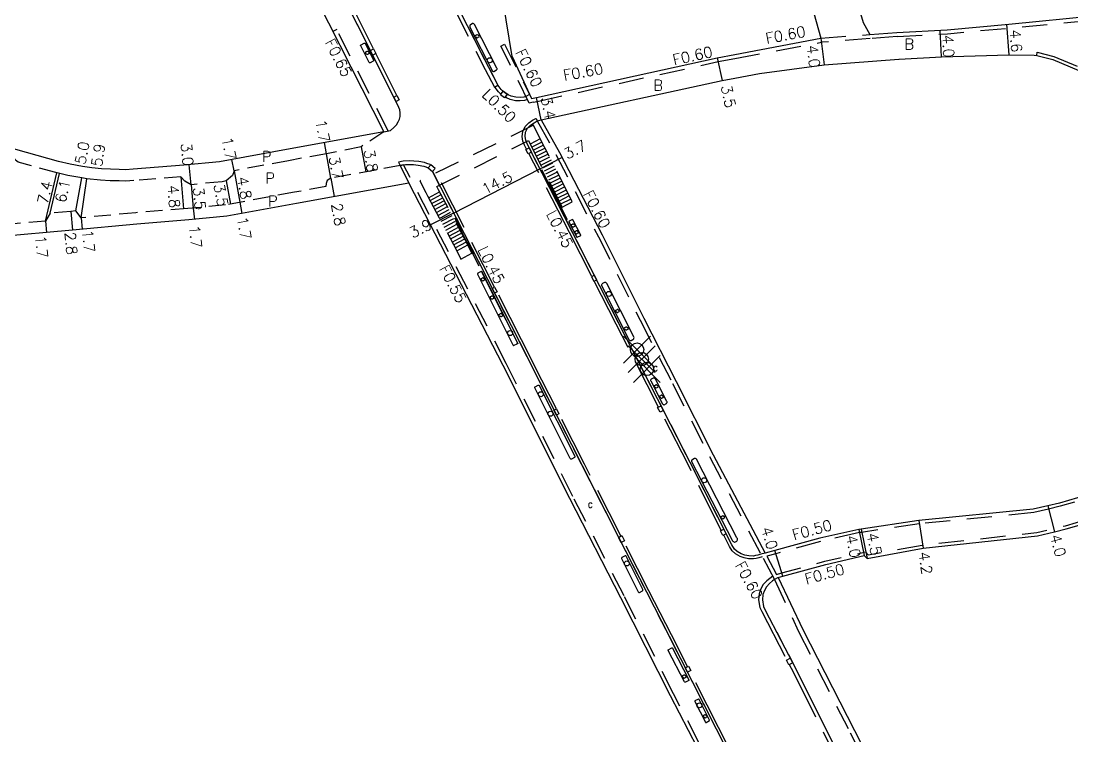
# Model space of a CAD drawing. Header units: metres. Extents: x -2400 to -1600, y -109800 to -109200.
# Drawn here: x -1989.3 to -1832.5, y -109699 to -109592.2 of the extents above; entities that cross this region are included whole.
import ezdxf

# ---------------------------------------------------------------- set-up
doc = ezdxf.new("R2010")
doc.units = ezdxf.units.M
doc.header["$LTSCALE"] = 2.5
doc.header["$PDMODE"] = 35
doc.header["$PDSIZE"] = 2
for name, pattern in [('2212000', [2.5, 1.5, -1]), ('2213000', [1.5, 1, -0.5]), ('2232000', [2.5, 1.5, -1]), ('2233000', [4, 3, -1])]:
    doc.linetypes.add(name, pattern=pattern)
doc.layers.get('0').update_dxf_attribs({"color": 150, "lineweight": 30})
for name, color, linetype in [('2101000', 177, 'Continuous'), ('2102000', 191, 'Continuous'), ('2211000', 10, '2212000'), ('2211100', 8, 'Continuous'), ('2213000', 6, '2213000'), ('2227100', 7, 'Continuous'), ('2232000', 4, '2232000'), ('2233000', 62, '2233000'), ('2235000', 7, 'Continuous'), ('2236100', 96, 'Continuous'), ('2238000', 11, 'Continuous'), ('2239000', 3, 'Continuous'), ('6132000', 1, '6132000'), ('6165200', 3, 'Continuous'), ('9107000', 111, 'Continuous'), ('9201100', 215, 'Continuous'), ('9201500', 222, 'Continuous'), ('9202100', 82, 'Continuous'), ('9203500', 155, 'Continuous')]:
    doc.layers.add(name, color=color, linetype=linetype)
doc.styles.add('Dm_Anotation', font='txt.shx', dxfattribs={"bigfont": 'pscdm.shx'})
doc.linetypes.add('6132000', pattern='A,1e-07,[100,DM.shx,S=0.25,R=0,X=0,Y=0],0.05,[100,DM.shx,S=0.2,R=0,X=0,Y=0],0.05,[100,DM.shx,S=0.15,R=0,X=0,Y=0],0.05,[100,DM.shx,S=0.1,R=0,X=0,Y=0],0.05,[100,DM.shx,S=0.05,R=0,X=0,Y=0],4.8', length=5)

# ---------------------------------------------------------------- blocks, each defined once
blk = doc.blocks.new('223900')
blk.add_lwpolyline([(-0.22, -0.37), (-0.44, -0.3), (-0.47, -0.27), (-0.48, -0.24), (-0.44, 0.01), (-0.48, 0.23), (-0.47, 0.27), (-0.45, 0.29), (-0.21, 0.38), (-0.04, 0.53), (0, 0.54), (0.03, 0.53), (0.22, 0.37), (0.44, 0.3), (0.47, 0.27), (0.48, 0.24), (0.44, -0.01), (0.48, -0.23), (0.47, -0.27), (0.45, -0.29), (0.21, -0.38), (0.04, -0.53), (0, -0.54), (-0.03, -0.53)], close=True)
blk = doc.blocks.new('223800')
blk.add_circle((0, 0), 0.75)

msp = doc.modelspace()

# ---------------------------------------------------------------- linework, layer by layer
at = {"layer": '2101000'}
for points in [[(-1916.01, -109597.54), (-1917.34, -109589.31), (-1918.03, -109584.99), (-1919.02, -109578.84), (-1920.95, -109566.87), (-1921.2, -109564.89), (-1920.91, -109564.86), (-1921.37, -109561.86), (-1923.97, -109545.25), (-1927.18, -109526.92), (-1929.69, -109512.55), (-1932.51, -109496.04), (-1932.62, -109495.38)], [(-1994.19, -109497.13), (-1990.83, -109498.45), (-1990.28, -109499.18), (-1982.15, -109516.73), (-1971.96, -109536.39), (-1968.87, -109542.48), (-1968.97, -109542.53), (-1963.67, -109552.85), (-1959.85, -109560.22), (-1951.22, -109576.99), (-1948.35, -109582.77), (-1935.14, -109608.78)], [(-1862.61, -109594.25), (-1858.6, -109593.94)], [(-1916.01, -109597.54), (-1913.13, -109603.81)], [(-1913.13, -109603.81), (-1912.4, -109603.65), (-1885.4, -109597.72), (-1882.77, -109597.22)], [(-1911.67, -109606.97), (-1884.66, -109601.14), (-1882.77, -109600.79)], [(-1911.67, -109606.97), (-1908.94, -109611.88), (-1902.58, -109624.18), (-1896.37, -109636.62), (-1891.51, -109646.07), (-1886.01, -109657), (-1878.25, -109671.69)], [(-1935.14, -109608.78), (-1949.68, -109611.41), (-1959.71, -109613.25), (-1965.02, -109613.76), (-1972.57, -109614.37), (-1973.71, -109614.43), (-1974.65, -109614.42), (-1975.94, -109614.38), (-1977.3, -109614.3), (-1978.73, -109614.17), (-1980.14, -109613.96), (-1981.96, -109613.63), (-1983.71, -109613.21), (-1990.07, -109611.43), (-1996.45, -109609.35)], [(-1931.44, -109616.44), (-1948.21, -109619.48), (-1958.58, -109621.38), (-1964.29, -109621.93), (-1972.04, -109622.55), (-1981.64, -109623.44), (-1992.79, -109624.45)], [(-1931.44, -109616.44), (-1917.41, -109643.61), (-1907.46, -109663.47), (-1899.83, -109678.32), (-1892.42, -109692.94), (-1885.72, -109705.88), (-1882.01, -109712.98), (-1880.52, -109715.42)], [(-1876.31, -109675.32), (-1872.61, -109683.08), (-1864.93, -109698.18), (-1853.01, -109721.59), (-1842.74, -109741.58), (-1834.71, -109757.59), (-1824.68, -109777.73)]]:
    msp.add_lwpolyline(points, dxfattribs=at)
at = {"layer": '2101000', "flags": 128}
for points in [[(-1858.6, -109593.94), (-1851.09, -109593.53), (-1841.86, -109592.69), (-1828.79, -109591.43)], [(-1882.77, -109597.22), (-1869.94, -109594.81)], [(-1869.42, -109598.78), (-1858.3, -109597.93), (-1858.27, -109597.93), (-1851.93, -109597.58)], [(-1851.93, -109597.58), (-1841.89, -109597.31), (-1838.1, -109597.33)], [(-1838.1, -109597.33), (-1837.72, -109597.37)], [(-1837.72, -109597.37), (-1835.31, -109598)], [(-1835.31, -109598), (-1825.91, -109601.98)], [(-1882.77, -109600.79), (-1879.07, -109600.09), (-1869.42, -109598.78)], [(-1805.13, -109655.2), (-1805.18, -109655.22), (-1819.22, -109659.63), (-1826.24, -109661.83), (-1834.33, -109664.2), (-1836.07, -109664.61), (-1838.25, -109665.12), (-1855.31, -109666.81), (-1863.94, -109668.08), (-1864.26, -109668.13), (-1870.1, -109669.46), (-1876.79, -109671.29), (-1878.25, -109671.69)], [(-1876.31, -109675.32), (-1875.63, -109675.12), (-1869.2, -109673.35), (-1863.45, -109672.05), (-1863.02, -109672.49), (-1854.66, -109670.96), (-1837.6, -109669.08), (-1835.06, -109668.48), (-1833.31, -109668.07), (-1828.59, -109666.69), (-1827.31, -109666.31)]]:
    msp.add_lwpolyline(points, dxfattribs=at)
at = {"layer": '2102000', "flags": 128}
for points in [[(-1865.38, -109559.62), (-1861.13, -109575.62), (-1868.12, -109577.35), (-1863.63, -109592.45), (-1862.61, -109594.25)], [(-1870.28, -109560.95), (-1867.91, -109569.69), (-1868.94, -109572.18), (-1875.54, -109574.44), (-1873.69, -109581.4), (-1869.94, -109594.81)]]:
    msp.add_lwpolyline(points, dxfattribs=at)
at = {"layer": '2211000'}
msp.add_lwpolyline([(-1912.84, -109607.81), (-1929.77, -109616.11), (-1928.9, -109617.83), (-1928.66, -109618.32), (-1924.27, -109626.55), (-1923.67, -109627.8), (-1922.01, -109626.91), (-1922.6, -109625.66), (-1926.99, -109617.43), (-1927.23, -109616.95), (-1913.59, -109610.06), (-1913.3, -109610.6), (-1909.18, -109618.75), (-1908.55, -109620.02), (-1907.03, -109619.25), (-1907.66, -109617.99), (-1911.82, -109609.82)], close=True, dxfattribs=at)
at = {"layer": '2211100'}
for points in [[(-1911.82, -109609.82), (-1913.3, -109610.6)], [(-1911.56, -109610.34), (-1913.06, -109611.08)], [(-1911.33, -109610.78), (-1912.83, -109611.53)], [(-1911.1, -109611.24), (-1912.61, -109611.97)], [(-1910.88, -109611.68), (-1912.38, -109612.43)], [(-1910.65, -109612.12), (-1912.16, -109612.86)], [(-1910.43, -109612.56), (-1911.93, -109613.31)], [(-1910.2, -109613.02), (-1911.7, -109613.76)], [(-1909.97, -109613.46), (-1911.48, -109614.21)], [(-1909.74, -109613.9), (-1911.25, -109614.65)], [(-1909.52, -109614.35), (-1911.03, -109615.09)], [(-1909.29, -109614.8), (-1910.8, -109615.54)], [(-1909.06, -109615.24), (-1910.58, -109615.99)], [(-1908.84, -109615.68), (-1910.35, -109616.44)], [(-1908.61, -109616.13), (-1910.13, -109616.88)], [(-1908.39, -109616.56), (-1909.9, -109617.33)], [(-1928.5, -109618.61), (-1926.83, -109617.72)], [(-1928.27, -109619.05), (-1926.6, -109618.16)], [(-1908.16, -109617.01), (-1909.68, -109617.77)], [(-1907.93, -109617.47), (-1909.45, -109618.22)], [(-1907.7, -109617.92), (-1909.22, -109618.67)], [(-1907.48, -109618.36), (-1909, -109619.11)], [(-1928.03, -109619.49), (-1926.36, -109618.61)], [(-1927.8, -109619.93), (-1926.13, -109619.04)], [(-1927.56, -109620.37), (-1925.9, -109619.48)], [(-1927.32, -109620.82), (-1925.66, -109619.93)], [(-1907.25, -109618.81), (-1908.78, -109619.56)], [(-1927.09, -109621.26), (-1925.42, -109620.37)], [(-1926.85, -109621.7), (-1925.2, -109620.79)], [(-1926.62, -109622.13), (-1924.94, -109621.26)], [(-1926.38, -109622.58), (-1924.71, -109621.7)], [(-1926.15, -109623.01), (-1924.48, -109622.14)], [(-1925.91, -109623.46), (-1924.25, -109622.57)], [(-1925.68, -109623.91), (-1924.01, -109623.01)], [(-1925.44, -109624.34), (-1923.78, -109623.45)], [(-1925.21, -109624.78), (-1923.55, -109623.89)], [(-1924.97, -109625.23), (-1923.3, -109624.34)], [(-1924.74, -109625.67), (-1923.07, -109624.78)], [(-1924.51, -109626.1), (-1922.83, -109625.22)], [(-1924.27, -109626.55), (-1922.6, -109625.66)]]:
    msp.add_lwpolyline(points, dxfattribs=at)
at = {"layer": '2213000'}
for points in [[(-1935.14, -109608.78), (-1934.18, -109608.56), (-1933.68, -109608.15), (-1933.29, -109607.72), (-1933.01, -109607.29), (-1932.82, -109606.87), (-1932.72, -109606.47), (-1932.71, -109605.95), (-1932.79, -109605.49), (-1932.91, -109605.13), (-1938.01, -109594.96), (-1940.07, -109590.88)], [(-1913.95, -109603.5), (-1913.96, -109603.51), (-1914.28, -109603.59), (-1914.82, -109603.65), (-1915.44, -109603.62), (-1916.15, -109603.44), (-1916.61, -109603.25), (-1917.45, -109602.65), (-1917.66, -109602.45), (-1918.12, -109601.87), (-1919.49, -109599.19), (-1923.73, -109590.91)], [(-1878.87, -109671.85), (-1879.34, -109671.96), (-1879.68, -109672.04), (-1880, -109672.11), (-1880.68, -109672.08), (-1881.29, -109671.97), (-1881.82, -109671.8), (-1882.42, -109671.43), (-1882.82, -109671.07), (-1883.21, -109670.46), (-1889.43, -109658.16), (-1900.12, -109637.3), (-1907.08, -109623.62), (-1913.77, -109610.58), (-1913.98, -109610.04), (-1914.07, -109609.49), (-1914, -109608.84), (-1913.73, -109608.22), (-1913.25, -109607.77), (-1912.73, -109607.43), (-1912.27, -109607.16), (-1911.67, -109606.97)], [(-1935.14, -109608.78), (-1938.55, -109611.02), (-1943.74, -109612.06)], [(-1943.74, -109612.06), (-1949.38, -109613.09), (-1957.52, -109614.58), (-1957.74, -109615.28), (-1958.68, -109616.11), (-1959.3, -109616.23), (-1963.94, -109616.67), (-1964.87, -109616.13), (-1965.44, -109615.5), (-1972.46, -109616.07), (-1973.67, -109616.13), (-1974.68, -109616.12), (-1976.01, -109616.08), (-1977.43, -109616), (-1979.47, -109615.78), (-1980.23, -109615.67), (-1982.31, -109615.29), (-1984.13, -109614.86), (-1989.73, -109613.29), (-1990.13, -109613.02), (-1990.35, -109612.6), (-1990.45, -109612.08), (-1990.41, -109611.31)], [(-1932.7, -109613.82), (-1943.08, -109615.7), (-1943.61, -109616.07), (-1943.75, -109616.48), (-1943.81, -109616.95), (-1948.52, -109617.81), (-1958.81, -109619.7), (-1964.44, -109620.24), (-1972.19, -109620.86), (-1980.33, -109621.62), (-1981.14, -109620.59), (-1981.89, -109620.66), (-1984.96, -109620.93), (-1985.67, -109622.1), (-1992.99, -109622.76)], [(-1932.22, -109613.73), (-1931.95, -109613.67), (-1931.33, -109613.65), (-1930.72, -109613.68), (-1930.04, -109613.75), (-1929.21, -109613.9), (-1928.91, -109613.99), (-1928.55, -109614.15), (-1927.92, -109614.7), (-1914.98, -109640.02), (-1911.94, -109646.06), (-1905.58, -109658.6), (-1900.2, -109669.2), (-1895.97, -109677.48), (-1892.59, -109684.07), (-1885.56, -109697.91), (-1884.43, -109700.13)], [(-1876.84, -109675.62), (-1877.15, -109675.82), (-1877.62, -109676.2), (-1878.06, -109676.7), (-1878.37, -109677.26), (-1878.57, -109677.86), (-1878.66, -109678.63), (-1878.49, -109679.62), (-1878.25, -109680.17), (-1873.57, -109689.16), (-1866.96, -109702.42), (-1859.19, -109717.68), (-1851.26, -109733.09), (-1845.21, -109745.15), (-1838.08, -109759.15), (-1829.05, -109776.86), (-1828.56, -109777.74), (-1828.21, -109778.11), (-1827.83, -109778.37), (-1827.36, -109778.45), (-1826.83, -109778.43), (-1826.01, -109778.29), (-1825.34, -109778)]]:
    msp.add_lwpolyline(points, dxfattribs=at)
at = {"layer": '2227100'}
for p in [(-1897.37, -109641.3, 8.21), (-1896.67, -109642.71, 8.22), (-1895.9, -109644.18, 8.22)]:
    msp.add_point(p, dxfattribs=at)
at = {"layer": '2232000'}
for points in [[(-1929.97, -109578.69), (-1930.5, -109578.96), (-1924.26, -109591.18), (-1920.02, -109599.46), (-1918.65, -109602.13), (-1918.14, -109601.83)], [(-1934.51, -109608.63), (-1942.19, -109593.51), (-1942.75, -109593.78)], [(-1912.87, -109604.36), (-1913.46, -109604.49), (-1917.3, -109596.76), (-1917.71, -109595.98), (-1917.15, -109595.7)], [(-1917.15, -109595.7), (-1913.13, -109603.81)], [(-1912.87, -109604.36), (-1912.27, -109604.23), (-1885.28, -109598.3), (-1882.77, -109597.83)], [(-1912.27, -109607.16), (-1909.49, -109612.16), (-1903.13, -109624.45), (-1896.91, -109636.89), (-1892.06, -109646.34), (-1886.55, -109657.27), (-1878.55, -109672.45), (-1876.84, -109675.62), (-1873.25, -109683.4), (-1865.56, -109698.51), (-1853.65, -109721.91), (-1843.38, -109741.91), (-1835.35, -109757.91), (-1825.3, -109778.08), (-1823.47, -109781.63)], [(-1837.19, -109800), (-1839.66, -109795.27), (-1848.46, -109777.62), (-1850.76, -109773.42), (-1852.36, -109769.25), (-1854.67, -109765.32), (-1864.41, -109745.56), (-1866.19, -109742.09), (-1871.55, -109732.26), (-1878.21, -109718.73), (-1879.78, -109715.54), (-1881.5, -109712.72), (-1885.2, -109705.61), (-1891.91, -109692.68), (-1899.31, -109678.06), (-1906.94, -109663.21), (-1916.89, -109643.35), (-1932.22, -109613.73), (-1932.7, -109613.82), (-1931.44, -109616.44)], [(-1805.02, -109655.7), (-1819.07, -109660.1), (-1826.1, -109662.31), (-1834.2, -109664.69), (-1835.96, -109665.1), (-1838.17, -109665.62), (-1855.25, -109667.31), (-1863.89, -109668.58), (-1864.17, -109668.62), (-1869.98, -109669.94), (-1876.65, -109671.77), (-1878.01, -109672.15)], [(-1878.01, -109672.15), (-1876.55, -109674.87)]]:
    msp.add_lwpolyline(points, dxfattribs=at)
at = {"layer": '2232000', "flags": 128}
for points in [[(-1858.56, -109594.54), (-1851.05, -109594.13), (-1841.8, -109593.28), (-1828.28, -109591.98)], [(-1869.94, -109594.81), (-1862.61, -109594.25)], [(-1862.56, -109594.85), (-1869.83, -109595.4)], [(-1858.56, -109594.54), (-1862.56, -109594.85)], [(-1882.77, -109597.83), (-1869.83, -109595.4)], [(-1837.72, -109597.37), (-1837.63, -109596.87), (-1835.14, -109597.53)], [(-1835.14, -109597.53), (-1825.69, -109601.53)], [(-1876.55, -109674.87), (-1875.76, -109674.64), (-1869.32, -109672.87), (-1863.28, -109671.5), (-1862.85, -109671.95), (-1854.73, -109670.47), (-1837.68, -109668.59), (-1835.17, -109667.99), (-1833.44, -109667.59), (-1828.73, -109666.21), (-1828.59, -109666.69)]]:
    msp.add_lwpolyline(points, dxfattribs=at)
at = {"layer": '2233000'}
for points in [[(-1936.7, -109596.41), (-1937.55, -109594.72), (-1939.61, -109590.64), (-1948.04, -109574.15), (-1951.17, -109568), (-1952.86, -109564.73), (-1954.29, -109561.88), (-1955.03, -109560.39), (-1956.41, -109557.78)], [(-1933.21, -109603.36), (-1936.35, -109597.11)], [(-1917.67, -109603.13), (-1917.78, -109603.05), (-1918.04, -109602.79), (-1918.56, -109602.15), (-1918.58, -109602.09)], [(-1913.71, -109603.97), (-1914.19, -109604.1), (-1914.81, -109604.16), (-1915.52, -109604.13), (-1916.31, -109603.93), (-1916.86, -109603.71), (-1917.04, -109603.58)], [(-1913.85, -109611.37), (-1914.17, -109610.76), (-1914.4, -109610.16), (-1914.51, -109609.5), (-1914.42, -109608.73), (-1914.09, -109607.97), (-1913.52, -109607.43), (-1912.95, -109607.06), (-1912.48, -109606.8), (-1912.44, -109606.78), (-1912.27, -109607.16)], [(-1904.11, -109630.4), (-1907.46, -109623.82), (-1913.52, -109612.01)], [(-1928.2, -109613.74), (-1928.26, -109613.68), (-1928.73, -109613.49), (-1929.08, -109613.38), (-1929.96, -109613.22), (-1930.68, -109613.14), (-1931.33, -109613.11), (-1932.28, -109613.14), (-1932.95, -109613.3), (-1932.7, -109613.82)], [(-1918.62, -109631.97), (-1927.61, -109614.34)], [(-1894.15, -109649.88), (-1900.5, -109637.5), (-1903.77, -109631.08)], [(-1909.4, -109650.14), (-1911.57, -109645.87), (-1914.61, -109639.83), (-1918.27, -109632.66)], [(-1899.77, -109669.14), (-1899.83, -109669.01), (-1905.21, -109658.41), (-1909.03, -109650.87)], [(-1884.79, -109668.3), (-1889.81, -109658.35), (-1893.8, -109650.58)], [(-1889.83, -109688.59), (-1892.22, -109683.88), (-1895.59, -109677.29), (-1899.37, -109669.9)], [(-1878.67, -109672.22), (-1879.2, -109672.37), (-1879.58, -109672.46), (-1879.97, -109672.54), (-1880.72, -109672.51), (-1881.39, -109672.39), (-1882, -109672.19), (-1882.68, -109671.78), (-1883.15, -109671.35), (-1883.59, -109670.67), (-1884.43, -109669)], [(-1877.11, -109675.12), (-1878.01, -109675.79), (-1878.52, -109676.37), (-1878.89, -109677.03), (-1879.13, -109677.73), (-1879.23, -109678.65), (-1879.03, -109679.79), (-1878.75, -109680.41), (-1875.01, -109687.61)], [(-1874.64, -109688.32), (-1874.07, -109689.41), (-1867.46, -109702.67), (-1863.31, -109710.68)], [(-1879.62, -109708.58), (-1884.05, -109699.94), (-1885.19, -109697.72), (-1889.48, -109689.27)]]:
    msp.add_lwpolyline(points, dxfattribs=at)
at = {"layer": '2235000'}
for points in [[(-1937.16, -109596.64), (-1936.7, -109596.41), (-1936.35, -109597.11), (-1936.81, -109597.34)], [(-1916.74, -109603.16), (-1917.14, -109603.71), (-1917.76, -109603.27), (-1917.37, -109602.71)], [(-1933.67, -109603.59), (-1933.21, -109603.36), (-1932.87, -109604.02), (-1933.34, -109604.26)], [(-1913.14, -109611.82), (-1913.63, -109612.07), (-1913.96, -109611.43), (-1913.47, -109611.18)], [(-1927.92, -109614.7), (-1927.52, -109614.24), (-1928.15, -109613.69), (-1928.55, -109614.15)], [(-1903.73, -109630.2), (-1904.15, -109630.41), (-1903.8, -109631.1), (-1903.38, -109630.89)], [(-1919, -109632.16), (-1918.62, -109631.97), (-1918.27, -109632.66), (-1918.65, -109632.85)], [(-1893.41, -109650.38), (-1893.94, -109650.65), (-1894.3, -109649.96), (-1893.77, -109649.69)], [(-1909.78, -109650.33), (-1909.4, -109650.14), (-1909.03, -109650.87), (-1909.41, -109651.06)], [(-1884.05, -109668.81), (-1884.57, -109669.07), (-1884.93, -109668.37), (-1884.4, -109668.1)], [(-1900.14, -109669.32), (-1899.65, -109669.07), (-1899.26, -109669.84), (-1899.75, -109670.09)], [(-1874.14, -109688.06), (-1874.71, -109688.36), (-1875.08, -109687.64), (-1874.51, -109687.35)], [(-1890.2, -109688.78), (-1889.71, -109688.53), (-1889.36, -109689.21), (-1889.85, -109689.46)]]:
    msp.add_lwpolyline(points, close=True, dxfattribs=at)
at = {"layer": '2236100'}
for points in [[(-1918.73, -109599.75), (-1918.34, -109599.53), (-1918.32, -109599.51), (-1918.29, -109599.47), (-1918.27, -109599.43), (-1918.26, -109599.37), (-1918.27, -109599.32), (-1918.28, -109599.28), (-1921.61, -109592.77), (-1921.67, -109592.69), (-1921.75, -109592.65), (-1921.84, -109592.62), (-1921.91, -109592.63), (-1922.27, -109592.85), (-1922.33, -109592.93), (-1922.35, -109592.98), (-1922.35, -109593.05), (-1922.33, -109593.1), (-1922.32, -109593.14), (-1918.99, -109599.64), (-1918.95, -109599.7), (-1918.88, -109599.74), (-1918.8, -109599.76)], [(-1937.94, -109595.57), (-1936.69, -109598.05), (-1936.68, -109598.07), (-1936.67, -109598.11), (-1936.68, -109598.15), (-1936.69, -109598.17), (-1936.71, -109598.21), (-1936.74, -109598.24), (-1937.18, -109598.47), (-1937.24, -109598.48), (-1937.27, -109598.47), (-1937.3, -109598.46), (-1937.33, -109598.45), (-1937.37, -109598.41), (-1938.61, -109595.92), (-1938.62, -109595.91), (-1938.62, -109595.89), (-1938.62, -109595.87), (-1938.62, -109595.85), (-1938.61, -109595.83), (-1938.6, -109595.81), (-1938.59, -109595.8), (-1938.58, -109595.78), (-1938.56, -109595.77), (-1938.08, -109595.53), (-1938.06, -109595.52), (-1938.04, -109595.52), (-1938.02, -109595.52), (-1938, -109595.52), (-1937.99, -109595.53), (-1937.97, -109595.54), (-1937.96, -109595.55), (-1937.95, -109595.56)], [(-1905.78, -109624.25), (-1905.77, -109624.23), (-1906.97, -109621.92), (-1906.98, -109621.9), (-1906.99, -109621.89), (-1907.01, -109621.89), (-1907.02, -109621.89), (-1907.5, -109622.14), (-1907.51, -109622.15), (-1907.53, -109622.17), (-1907.53, -109622.19), (-1907.53, -109622.21), (-1906.34, -109624.52), (-1906.33, -109624.53), (-1906.32, -109624.53), (-1906.31, -109624.53)], [(-1915.23, -109640.23), (-1920.49, -109629.7), (-1920.5, -109629.69), (-1920.51, -109629.68), (-1920.53, -109629.66), (-1920.54, -109629.66), (-1920.56, -109629.65), (-1920.58, -109629.65), (-1920.6, -109629.64), (-1920.62, -109629.65), (-1920.64, -109629.65), (-1921.12, -109629.9), (-1921.13, -109629.91), (-1921.14, -109629.93), (-1921.16, -109629.94), (-1921.17, -109629.96), (-1921.17, -109629.98), (-1921.18, -109630), (-1921.17, -109630.02), (-1921.17, -109630.04), (-1921.17, -109630.05), (-1915.91, -109640.59), (-1915.87, -109640.63), (-1915.84, -109640.65), (-1915.81, -109640.66), (-1915.78, -109640.66), (-1915.72, -109640.65), (-1915.28, -109640.42), (-1915.25, -109640.39), (-1915.23, -109640.35), (-1915.22, -109640.33), (-1915.22, -109640.3), (-1915.22, -109640.26)], [(-1897.84, -109639.4), (-1901.88, -109631.4), (-1901.91, -109631.36), (-1901.97, -109631.3), (-1902.05, -109631.27), (-1902.12, -109631.26), (-1902.21, -109631.29), (-1902.53, -109631.44), (-1902.58, -109631.49), (-1902.62, -109631.56), (-1902.65, -109631.63), (-1902.65, -109631.7), (-1902.65, -109631.73), (-1898.58, -109639.78), (-1898.53, -109639.84), (-1898.47, -109639.88), (-1898.38, -109639.92), (-1898.29, -109639.93), (-1898.24, -109639.93), (-1897.98, -109639.8), (-1897.92, -109639.75), (-1897.87, -109639.69), (-1897.83, -109639.6), (-1897.82, -109639.5)], [(-1911.96, -109646.65), (-1906.65, -109657.22), (-1906.64, -109657.24), (-1906.63, -109657.28), (-1906.64, -109657.31), (-1906.64, -109657.33), (-1906.67, -109657.37), (-1906.7, -109657.4), (-1907.14, -109657.63), (-1907.2, -109657.64), (-1907.23, -109657.64), (-1907.26, -109657.63), (-1907.29, -109657.61), (-1907.33, -109657.57), (-1912.63, -109647), (-1912.64, -109646.99), (-1912.64, -109646.97), (-1912.64, -109646.95), (-1912.64, -109646.93), (-1912.63, -109646.91), (-1912.62, -109646.89), (-1912.61, -109646.88), (-1912.6, -109646.86), (-1912.58, -109646.85), (-1912.11, -109646.61), (-1912.08, -109646.6), (-1912.06, -109646.6), (-1912.04, -109646.6), (-1912.02, -109646.6), (-1912.01, -109646.61), (-1911.99, -109646.62), (-1911.98, -109646.63), (-1911.97, -109646.64)], [(-1894.85, -109645.53), (-1895.27, -109645.73), (-1895.31, -109645.76), (-1895.33, -109645.79), (-1895.35, -109645.85), (-1895.35, -109645.92), (-1895.32, -109645.97), (-1893.57, -109649.4), (-1893.53, -109649.45), (-1893.49, -109649.49), (-1893.44, -109649.51), (-1893.39, -109649.53), (-1893.33, -109649.52), (-1892.97, -109649.32), (-1892.95, -109649.3), (-1892.92, -109649.27), (-1892.9, -109649.23), (-1892.89, -109649.17), (-1892.89, -109649.11), (-1892.91, -109649.06), (-1894.67, -109645.63), (-1894.71, -109645.59), (-1894.75, -109645.56), (-1894.81, -109645.54)], [(-1883.18, -109669.72), (-1883.13, -109669.82), (-1883.07, -109669.9), (-1882.99, -109669.96), (-1882.92, -109669.99), (-1882.84, -109670.02), (-1882.75, -109670.02), (-1882.48, -109669.88), (-1882.41, -109669.77), (-1882.38, -109669.69), (-1882.37, -109669.58), (-1882.39, -109669.47), (-1882.45, -109669.37), (-1888.51, -109657.65), (-1888.53, -109657.62), (-1888.56, -109657.58), (-1888.62, -109657.55), (-1888.71, -109657.53), (-1888.79, -109657.54), (-1889.2, -109657.78), (-1889.24, -109657.84), (-1889.25, -109657.9), (-1889.25, -109657.95), (-1889.24, -109658), (-1889.23, -109658.02)], [(-1892.08, -109685.87), (-1889.64, -109690.6), (-1889.63, -109690.61), (-1889.63, -109690.63), (-1889.63, -109690.65), (-1889.64, -109690.67), (-1889.66, -109690.68), (-1890.15, -109690.95), (-1890.16, -109690.95), (-1890.17, -109690.96), (-1890.19, -109690.96), (-1890.2, -109690.96), (-1890.22, -109690.95), (-1890.23, -109690.95), (-1890.24, -109690.94), (-1890.25, -109690.93), (-1890.26, -109690.92), (-1890.27, -109690.91), (-1892.73, -109686.19), (-1892.73, -109686.18), (-1892.74, -109686.16), (-1892.74, -109686.15), (-1892.74, -109686.13), (-1892.73, -109686.12), (-1892.72, -109686.11), (-1892.72, -109686.1), (-1892.7, -109686.09), (-1892.2, -109685.83), (-1892.18, -109685.82), (-1892.17, -109685.82), (-1892.15, -109685.82), (-1892.14, -109685.82), (-1892.12, -109685.83), (-1892.11, -109685.83), (-1892.1, -109685.84), (-1892.09, -109685.85)], [(-1887.17, -109696.91), (-1887.16, -109696.92), (-1887.15, -109696.93), (-1887.14, -109696.94), (-1887.13, -109696.95), (-1887.12, -109696.95), (-1887.1, -109696.96), (-1887.09, -109696.96), (-1887.07, -109696.96), (-1887.06, -109696.95), (-1887.05, -109696.95), (-1886.55, -109696.67), (-1886.54, -109696.66), (-1886.53, -109696.64), (-1886.53, -109696.61), (-1886.54, -109696.6), (-1888.11, -109693.51), (-1888.11, -109693.5), (-1888.12, -109693.49), (-1888.13, -109693.48), (-1888.15, -109693.47), (-1888.16, -109693.47), (-1888.18, -109693.46), (-1888.19, -109693.46), (-1888.21, -109693.47), (-1888.22, -109693.47), (-1888.73, -109693.73), (-1888.74, -109693.75), (-1888.75, -109693.76), (-1888.76, -109693.77), (-1888.76, -109693.78), (-1888.76, -109693.8), (-1888.76, -109693.81), (-1888.76, -109693.83), (-1888.76, -109693.84)]]:
    msp.add_lwpolyline(points, close=True, dxfattribs=at)
for points in [[(-1899.68, -109672.48), (-1897.18, -109677.47), (-1897.14, -109677.51), (-1897.11, -109677.52), (-1897.08, -109677.53), (-1897.05, -109677.54), (-1896.98, -109677.53), (-1896.55, -109677.3), (-1896.52, -109677.27), (-1896.49, -109677.23), (-1896.49, -109677.21), (-1896.48, -109677.17), (-1896.49, -109677.13), (-1896.49, -109677.11), (-1899, -109672.14), (-1899.01, -109672.12), (-1899.02, -109672.11), (-1899.04, -109672.1), (-1899.05, -109672.09), (-1899.07, -109672.09), (-1899.09, -109672.08), (-1899.11, -109672.08), (-1899.13, -109672.08), (-1899.15, -109672.09), (-1899.63, -109672.34)], [(-1899.63, -109672.34), (-1899.64, -109672.35), (-1899.65, -109672.36), (-1899.67, -109672.38), (-1899.68, -109672.4), (-1899.68, -109672.42), (-1899.68, -109672.44), (-1899.68, -109672.46), (-1899.68, -109672.48)]]:
    msp.add_lwpolyline(points, dxfattribs=at)
at = {"layer": '6132000'}
for points in [[(-1907.74, -109621.93), (-1911.57, -109614.46)], [(-1920.93, -109628.84), (-1924.56, -109621.67)]]:
    msp.add_lwpolyline(points, dxfattribs=at)
at = {"layer": '6165200'}
msp.add_lwpolyline([(-1915.11, -109640.46), (-1916.46, -109637.75), (-1917.84, -109635.11), (-1919.2, -109632.41), (-1920.49, -109629.76)], dxfattribs=at)
at = {"layer": '9107000'}
for points in [[(-1935.14, -109608.78), (-1934.18, -109608.56), (-1933.68, -109608.15), (-1933.29, -109607.72), (-1933.01, -109607.29), (-1932.82, -109606.87), (-1932.72, -109606.47), (-1932.71, -109605.95), (-1932.79, -109605.49), (-1932.91, -109605.13), (-1938.01, -109594.96), (-1940.07, -109590.88)], [(-1913.4, -109603.22), (-1913.95, -109603.5), (-1913.96, -109603.51), (-1914.28, -109603.59), (-1914.82, -109603.65), (-1915.44, -109603.62), (-1916.15, -109603.44), (-1916.61, -109603.25), (-1917.45, -109602.65), (-1917.66, -109602.45), (-1918.12, -109601.87), (-1919.49, -109599.19), (-1923.73, -109590.91)], [(-1878.25, -109671.69), (-1878.87, -109671.85), (-1879.34, -109671.96), (-1879.68, -109672.04), (-1880, -109672.11), (-1880.68, -109672.08), (-1881.29, -109671.97), (-1881.82, -109671.8), (-1882.42, -109671.43), (-1882.82, -109671.07), (-1883.21, -109670.46), (-1889.43, -109658.16), (-1900.12, -109637.3), (-1907.08, -109623.62), (-1913.77, -109610.58), (-1913.98, -109610.04), (-1914.07, -109609.49), (-1914, -109608.84), (-1913.73, -109608.22), (-1913.25, -109607.77), (-1912.73, -109607.43), (-1912.27, -109607.16), (-1911.67, -109606.97)], [(-1932.7, -109613.82), (-1931.95, -109613.67), (-1931.33, -109613.65), (-1930.72, -109613.68), (-1930.04, -109613.75), (-1929.21, -109613.9), (-1928.91, -109613.99), (-1928.55, -109614.15), (-1927.92, -109614.7), (-1914.98, -109640.02), (-1911.94, -109646.06), (-1905.58, -109658.6), (-1900.2, -109669.2), (-1895.97, -109677.48), (-1892.59, -109684.07), (-1885.56, -109697.91), (-1884.43, -109700.13)], [(-1876.31, -109675.32), (-1876.84, -109675.62), (-1877.15, -109675.82), (-1877.62, -109676.2), (-1878.06, -109676.7), (-1878.37, -109677.26), (-1878.57, -109677.86), (-1878.66, -109678.63), (-1878.49, -109679.62), (-1878.25, -109680.17), (-1873.57, -109689.16), (-1866.96, -109702.42), (-1859.19, -109717.68), (-1851.26, -109733.09), (-1845.21, -109745.15), (-1838.08, -109759.15), (-1829.05, -109776.86)]]:
    msp.add_lwpolyline(points, dxfattribs=at)
at = {"layer": '9201100', "flags": 128}
for points in [[(-1842.25, -109592.72), (-1841.89, -109597.31)], [(-1869.94, -109594.81), (-1869.42, -109598.78)], [(-1851.93, -109597.58), (-1852.15, -109593.59)], [(-1911.87, -109614.29), (-1908.58, -109612.59)], [(-1924.75, -109620.9), (-1911.87, -109614.29)], [(-1924.75, -109620.9), (-1928.21, -109622.68)], [(-1836.07, -109664.61), (-1835.06, -109668.48)], [(-1855.31, -109666.81), (-1854.66, -109670.96)], [(-1864.26, -109668.13), (-1863.45, -109672.05)], [(-1863.94, -109668.08), (-1863.02, -109672.49)], [(-1875.63, -109675.12), (-1876.79, -109671.29)]]:
    msp.add_lwpolyline(points, dxfattribs=at)
at = {"layer": '9201100'}
for points in [[(-1885.4, -109597.72), (-1884.66, -109601.14)], [(-1911.67, -109606.97), (-1912.4, -109603.65)], [(-1943.74, -109612.06), (-1944.04, -109610.39)], [(-1943.08, -109615.7), (-1943.74, -109612.06)], [(-1938.55, -109611.02), (-1937.87, -109614.76)], [(-1963.94, -109616.67), (-1964.23, -109613.69)], [(-1957.52, -109614.58), (-1957.83, -109612.91)], [(-1985.67, -109622.1), (-1983.98, -109614.9)], [(-1984.96, -109620.93), (-1983.57, -109614.99)], [(-1957.52, -109614.58), (-1956.66, -109619.3)], [(-1981.14, -109620.59), (-1980.23, -109615.67)], [(-1980.33, -109621.62), (-1979.47, -109615.78)], [(-1965.44, -109615.5), (-1965.06, -109620.29)], [(-1963.94, -109616.67), (-1963.61, -109620.16)], [(-1958.68, -109616.11), (-1958.05, -109619.56)], [(-1943.08, -109615.7), (-1942.58, -109618.46)], [(-1956.66, -109619.3), (-1956.35, -109620.97)], [(-1981.89, -109620.66), (-1981.64, -109623.44)], [(-1980.33, -109621.62), (-1980.17, -109623.31)], [(-1963.61, -109620.16), (-1963.44, -109621.85)], [(-1985.67, -109622.1), (-1985.52, -109623.79)]]:
    msp.add_lwpolyline(points, dxfattribs=at)

# ---------------------------------------------------------------- block references
at = {"layer": '2238000', "xscale": 0.5, "yscale": 0.5, "zscale": 0.5}
for p in [(-1919.35, -109598.1, 7.58), (-1901.57, -109632.98, 7.56), (-1916.32, -109638.83, 7.53), (-1911.75, -109647.95, 7.5), (-1910.29, -109650.86, 7.42), (-1887.34, -109660.8, 7.59), (-1898.88, -109673.22, 7.59), (-1888.06, -109694.4, 7.69)]:
    msp.add_blockref('223800', p, dxfattribs=at)
at = {"layer": '2239000', "xscale": 0.5, "yscale": 0.5, "zscale": 0.5}
for p in [(-1921.23, -109594.51, 7.62), (-1937.63, -109596.99, 7.61), (-1906.91, -109622.77, 7.65), (-1906.39, -109623.78, 7.65), (-1920.38, -109630.8, 7.53), (-1919.01, -109633.52, 7.53), (-1900.3, -109635.53, 7.6), (-1917.69, -109636.14, 7.53), (-1898.98, -109638.14, 7.6), (-1894.52, -109646.79, 7.71), (-1893.73, -109648.33, 7.71), (-1884.57, -109666.33, 7.65), (-1890.32, -109690.11, 7.58), (-1887.19, -109696.03, 7.7)]:
    msp.add_blockref('223900', p, dxfattribs=at)

# ---------------------------------------------------------------- texts
at = {"layer": '9201500', "style": 'Dm_Anotation'}
for s, rotation, p in [('4.0', 273.1388, (-1851.8, -109594.32)), ('4.6', 274.419, (-1841.75, -109593.55)), ('4.0', 277.4247, (-1872.05, -109595.9)), ('3.5', 282.0737, (-1884.87, -109601.99)), ('3.4', 282.3853, (-1911.76, -109603.72)), ('1.7', 280.2758, (-1945.38, -109607.11)), ('5.0', 79.5422, (-1979.72, -109613.75)), ('3.0', 275.5127, (-1965.46, -109610.53)), ('1.7', 280.3928, (-1959.36, -109609.73)), ('3.7', 27.3597, (-1907.78, -109612.93)), ('5.9', 81.6315, (-1977.25, -109614.06)), ('3.8', 280.2758, (-1938.19, -109611.58)), ('3.7', 280.2758, (-1943.39, -109612.59)), ('14.5', 27.1582, (-1920.03, -109618.19)), ('7.4', 76.7676, (-1985.36, -109619.69)), ('6.1', 76.7676, (-1982.7, -109619.49)), ('4.8', 274.5878, (-1967.44, -109616.8)), ('3.5', 280.3928, (-1960.57, -109616.69)), ('4.8', 280.3928, (-1957.08, -109615.61)), ('3.5', 275.5127, (-1963.65, -109617.12)), ('2.8', 280.2758, (-1943.02, -109619.58)), ('1.7', 275.5127, (-1964.23, -109622.8)), ('1.7', 280.3928, (-1957.1, -109621.61)), ('3.9', 27.2995, (-1930.85, -109624.71)), ('1.7', 275.1405, (-1987.2, -109624.3)), ('2.8', 275.1405, (-1982.8, -109623.8)), ('1.7', 275.2974, (-1980.19, -109623.45)), ('4.0', 286.8393, (-1878.86, -109668.03)), ('4.0', 281.7391, (-1866.21, -109669.15)), ('4.5', 281.7391, (-1863.1, -109668.78)), ('4.0', 284.6824, (-1835.73, -109669.07)), ('4.2', 278.8409, (-1855.37, -109671.58))]:
    msp.add_text(s, height=1.6, rotation=rotation, dxfattribs=at).set_placement(p)
at = {"layer": '9202100', "style": 'Dm_Anotation'}
for s, height, p in [('B', 1.6, (-1857.46, -109596.48)), ('B', 1.6, (-1894.94, -109602.63)), ('P', 1.6, (-1953.37, -109613.28)), ('P', 1.6, (-1952.84, -109616.5)), ('P', 1.6, (-1952.43, -109619.92)), ('C', 0.75, (-1894.94, -109644.51, 7.5)), ('C', 0.75, (-1904.68, -109664.9, 7.55))]:
    msp.add_text(s, height=height, dxfattribs=at).set_placement(p)
at = {"layer": '9203500', "style": 'Dm_Anotation'}
for s, rotation, p in [('F0.60', 10.6454, (-1878.02, -109595.65)), ('F0.65', 296.9355, (-1944.01, -109595.4)), ('F0.60', 296.3862, (-1915.56, -109596.9)), ('F0.60', 12.3845, (-1891.86, -109598.86)), ('F0.60', 10.4171, (-1908.23, -109601.17)), ('L0.50', 315.0788, (-1920.62, -109603.35)), ('F0.60', 297.3597, (-1905.48, -109618.03)), ('L0.45', 297.1582, (-1910.98, -109621.01)), ('L0.45', 297.0496, (-1921.2, -109626.37)), ('F0.55', 297.2995, (-1926.95, -109629.17)), ('F0.50', 15.3511, (-1873.95, -109669.78)), ('F0.60', 298.4006, (-1882.79, -109673.46)), ('F0.50', 15.3693, (-1872.07, -109676.36))]:
    msp.add_text(s, height=1.6, rotation=rotation, dxfattribs=at).set_placement(p)

doc.saveas('drawing.dxf')
